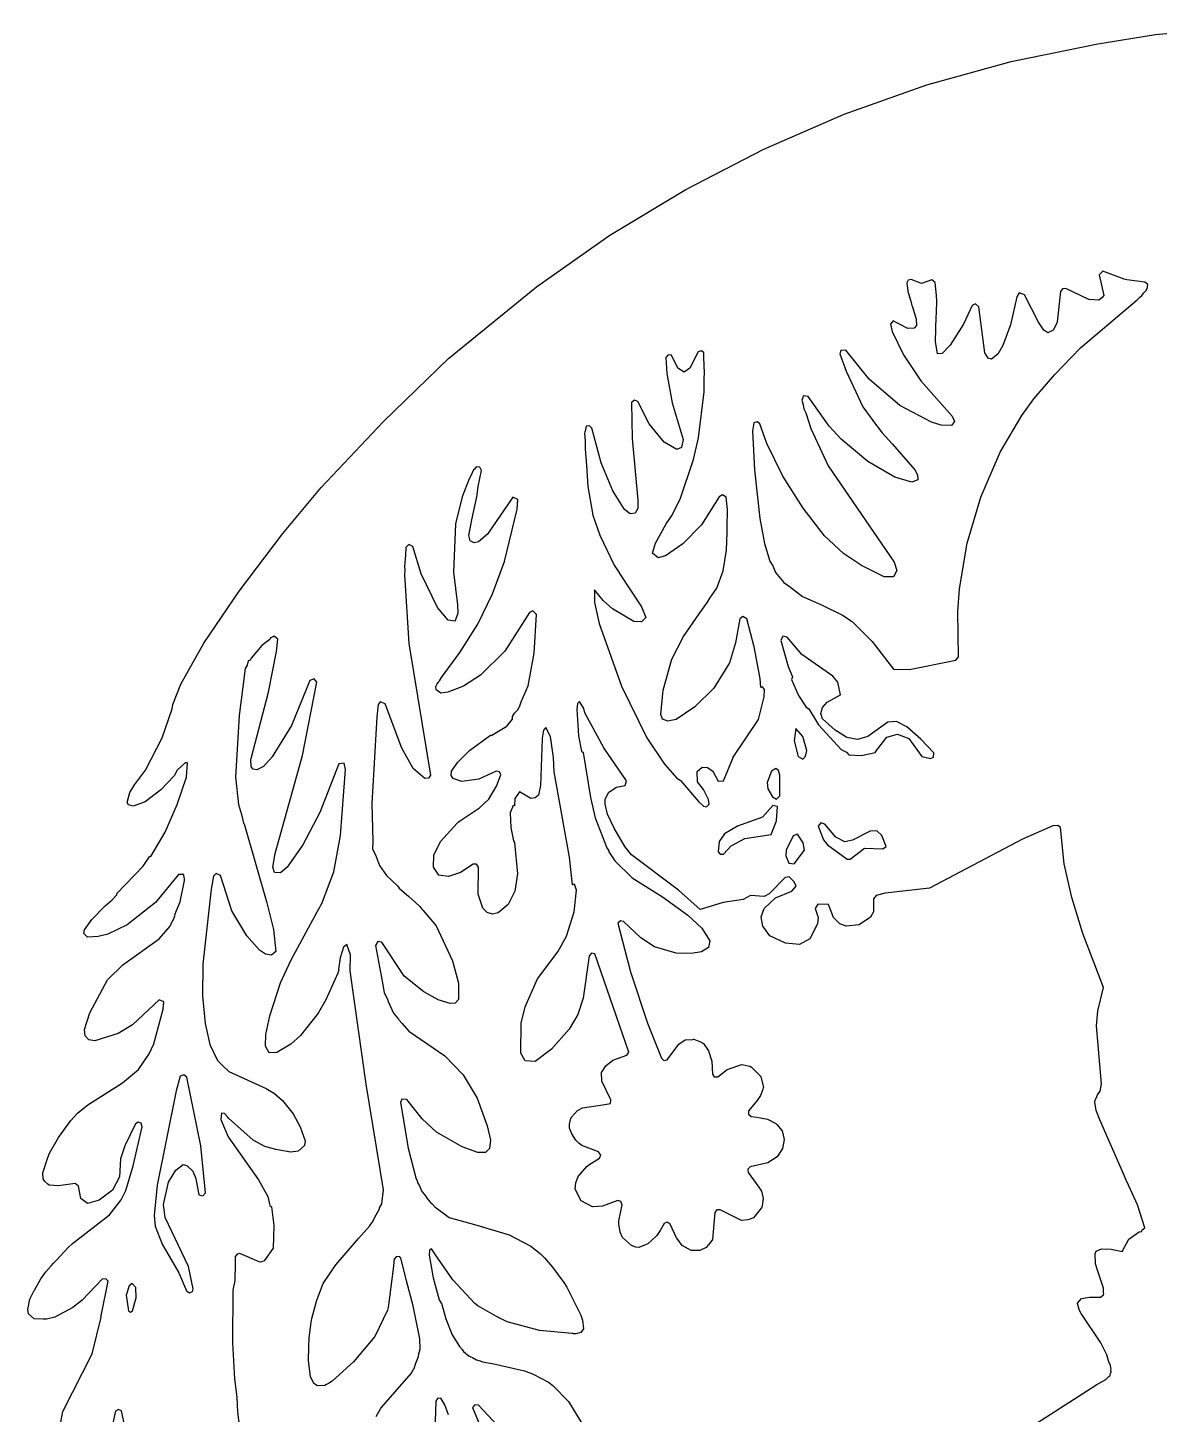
# Model space of a CAD drawing. Header units: millimetres. Extents: x 16 to 283, y 12 to 292.
# Drawn here: x 15.7 to 132.9, y 148.2 to 291.8 of the extents above; entities that cross this region are included whole.
import ezdxf

# ---------------------------------------------------------------- set-up
doc = ezdxf.new("R2010")
doc.units = ezdxf.units.MM
doc.layers.add('CUT', color=7, linetype='CONTINUOUS')

msp = doc.modelspace()

# ---------------------------------------------------------------- linework, layer by layer
at = {"layer": 'CUT'}
for points in [[(18.8491, 145.854), (19.3326, 148.4446), (19.338, 148.4602), (22.3586, 154.4118), (23.289, 158.2233), (23.2853, 158.2973), (23.3543, 158.539), (24.0121, 161.9554), (23.7778, 162.1999), (23.4084, 162.1469), (21.3394, 159.9728), (20.3846, 159.2374), (18.4994, 158.2369), (17.64, 158.0064), (17.3059, 157.998), (16.351, 158.0544), (15.7874, 158.5645), (15.6972, 159.0205), (15.9285, 160.0886), (16.347, 160.985), (16.3862, 161.0144), (17.0686, 162.1931), (17.5618, 162.9245), (18.1259, 163.532), (18.3799, 163.8056), (18.6407, 164.0865), (19.8875, 165.4291), (20.328, 165.8527), (24.176, 168.8336), (25.3761, 170.3744), (25.8646, 171.3553), (26.6258, 173.9064), (27.5529, 177.9534), (27.4554, 178.3123), (27.1396, 178.4311), (26.8496, 178.2587), (25.7601, 175.9617), (25.29, 174.626), (25.2036, 172.7621), (24.4788, 171.3915), (23.1035, 170.3524), (21.9053, 169.9914), (21.1909, 170.5059), (20.9628, 171.8129), (20.5946, 172.0818), (18.8926, 171.8159), (17.9064, 171.9135), (17.768, 171.9964), (17.452, 172.2904), (17.3068, 172.5471), (17.2795, 172.8394), (17.277, 172.8661), (17.2755, 172.882), (17.2567, 173.0826), (17.2639, 173.1938), (17.7857, 174.751), (17.9598, 175.2133), (18.8772, 176.8308), (20.1642, 178.5906), (20.8568, 179.3471), (21.9188, 180.2211), (25.5232, 182.5048), (27.1716, 183.8964), (28.284, 185.5235), (28.7563, 186.5506), (29.7147, 190.1307), (29.7854, 190.8971), (29.3104, 191.1129), (26.5515, 188.5302), (25.0503, 187.6215), (22.6396, 186.8561), (22.0258, 186.9673), (21.65, 187.3888), (21.5865, 188.0226), (22.129, 189.7707), (23.9482, 193.1905), (25.5392, 194.7177), (29.3146, 197.4421), (30.4648, 198.7357), (30.6553, 199.2051), (30.7666, 199.345), (30.9702, 199.8687), (30.9522, 199.9365), (31.4926, 201.268), (31.9363, 203.4633), (31.9226, 203.5791), (31.9439, 203.6778), (31.9034, 203.741), (31.8635, 204.078), (31.6857, 204.0805), (31.6774, 204.0933), (31.6344, 204.0812), (31.3121, 204.0857), (28.9197, 201.1931), (25.9929, 198.8815), (24.0078, 197.9191), (23.0079, 197.6601), (21.8858, 197.6067), (21.5206, 197.9894), (21.5814, 198.3723), (22.3292, 199.4271), (23.7052, 200.8498), (24.4464, 201.4548), (24.9416, 201.9976), (24.9372, 202.1237), (27.6606, 204.9395), (28.33, 206.0071), (28.4511, 205.9725), (29.9217, 208.4635), (31.1822, 211.3447), (32.1426, 214.1658), (32.2626, 215.6664), (31.9925, 215.6664), (31.1822, 214.8861), (30.8663, 214.3175), (29.4684, 212.8757), (27.8459, 211.6327), (26.6301, 211.1656), (26.1412, 211.3226), (25.9919, 211.5643), (26.2812, 212.5758), (26.7668, 213.3855), (27.8808, 214.8861), (29.6215, 218.2475), (30.672, 221.2487), (30.7192, 221.6972), (31.5418, 223.8167), (33.9502, 228.0597), (37.6163, 233.4684), (42.1203, 239.4436), (46.0897, 244.1952), (52.5498, 251.0161), (59.2773, 257.5636), (68.4014, 265.0012), (75.984, 270.3359), (83.8596, 275.0866), (91.9445, 279.2652), (100.2706, 282.8732), (108.8371, 285.91), (117.5842, 288.3458), (126.5453, 290.1811), (132.5117, 291.1454), (140.1423, 291.8363)], [(120.2718, 147.2661), (126.463, 151.2302), (127.3866, 151.7546), (127.714, 152.1132), (127.8234, 152.1843), (127.8588, 152.4035), (127.9372, 152.4937), (127.9133, 152.7404), (127.9339, 152.8682), (127.8864, 153.0173), (127.8676, 153.211), (127.6997, 153.6032), (127.4768, 154.3024), (126.853, 155.5467), (124.825, 158.5877), (124.6171, 158.9844), (124.6166, 158.9853), (124.6102, 158.9975), (124.608, 159.0018), (124.4474, 159.6249), (124.4389, 159.6883), (124.8613, 160.1581), (125.6865, 160.3092), (126.8321, 160.2957), (127.1544, 160.5363), (127.1511, 160.6144), (127.1806, 160.6382), (127.1445, 160.77), (127.1256, 161.2123), (126.4832, 163.1846), (126.3263, 163.7575), (126.2621, 164.8148), (126.3959, 165.0746), (126.9328, 165.3058), (127.9419, 165.2578), (129.0708, 165.037), (129.7804, 166.3016), (130.8487, 167.0504), (131.0951, 167.1127), (131.1502, 167.2617), (131.4352, 167.4615), (130.6542, 169.8577), (129.5412, 172.2847), (129.5306, 172.309), (129.3714, 172.6746), (129.2041, 173.0587), (126.7586, 178.6729), (126.3852, 179.6459), (126.3168, 180.0767), (126.2577, 180.4487), (126.2431, 180.5407), (126.2349, 180.5921), (126.235, 180.6119), (126.282, 180.7172), (126.3717, 180.9183), (126.4399, 181.0713), (126.5276, 181.2679), (126.8012, 181.6411), (126.9164, 182.3958), (126.4112, 188.4273), (126.5391, 189.975), (127.1362, 192.372), (124.9839, 197.9749), (123.8655, 201.7223), (123.081, 205.1967), (122.6782, 208.9645), (122.4151, 209.1838), (121.9023, 209.1286), (118.7388, 207.769), (109.123, 202.6914), (104.5233, 202.1659), (103.5774, 201.9095), (103.2977, 201.5754), (103.2964, 200.2297), (103.0105, 199.6698), (101.84, 198.8724), (100.4805, 198.7398), (99.8184, 198.9716), (99.1539, 199.6337), (98.6507, 200.9833), (97.5401, 201.0158), (97.2767, 200.5729), (97.5643, 199.6224), (97.5274, 198.9715), (96.7097, 197.4359), (95.6544, 196.8228), (94.1842, 196.9762), (92.566, 197.721), (91.8532, 198.7504), (91.6927, 199.7197), (91.9806, 200.5845), (93.1571, 201.6808), (94.8678, 202.3711), (95.288, 202.8813), (95.1079, 203.3315), (94.5677, 203.8417), (94.1475, 203.7816), (92.4969, 202.101), (91.9698, 201.8283), (90.559, 201.9137), (89.7954, 201.5102), (87.7551, 201.2016), (85.3584, 200.4587), (83.1142, 202.4838), (78.2548, 206.1446), (77.5457, 206.9837), (76.4306, 208.8845), (75.7592, 210.3542), (75.5135, 211.3967), (75.5259, 211.9045), (75.908, 212.6094), (76.6982, 213.1317), (77.5898, 213.3104), (77.7302, 213.8051), (75.3872, 217.2142), (73.4095, 220.8497), (73.3191, 221.2787), (72.869, 222.029), (72.6589, 221.8189), (72.5688, 221.2187), (72.7489, 218.4576), (73.079, 216.8669), (73.2395, 216.7243), (74.0074, 212.0659), (74.4874, 209.9732), (75.6946, 206.8565), (75.9081, 206.5402), (75.9002, 206.4527), (76.5304, 205.4923), (78.3011, 203.7516), (81.4572, 201.7603), (84.0925, 199.8662), (85.5151, 198.5292), (86.3665, 197.2031), (86.2098, 196.5108), (85.5099, 196.0798), (84.4257, 195.8911), (82.8743, 195.9245), (80.6188, 196.612), (79.213, 197.5317), (77.4191, 199.232), (77.0914, 199.2847), (76.842, 199.0656), (77.8071, 195.3035), (77.8834, 194.9508), (77.9, 194.9414), (78.1424, 193.9965), (79.907, 188.6726), (81.3404, 185.0494), (81.5947, 184.826), (81.9278, 184.8859), (83.1606, 186.5151), (83.7907, 186.9486), (84.5458, 187.0043), (84.6031, 187.0086), (84.6623, 187.0129), (84.7076, 187.0163), (85.3983, 186.7418), (85.6984, 186.5647), (86.2179, 185.8323), (86.5516, 184.7539), (86.6216, 183.3866), (86.8198, 183.1192), (87.1868, 183.1189), (88.1474, 183.8767), (88.1557, 183.8807), (89.6819, 184.3923), (90.5158, 184.2224), (90.6573, 184.1207), (91.6253, 183.1515), (91.913, 182.0233), (91.9098, 182.0133), (91.8997, 181.9829), (91.8549, 181.848), (91.7533, 181.5417), (91.6171, 181.2032), (91.6151, 181.2003), (91.6061, 181.1879), (91.5327, 181.0863), (91.246, 180.6893), (90.3781, 179.5939), (90.3621, 179.2614), (90.6459, 179.0288), (91.2307, 178.9568), (92.3462, 178.7429), (93.2006, 178.2738), (93.3136, 178.1766), (93.8508, 177.5317), (94.0551, 176.6457), (93.8918, 175.7032), (93.3201, 174.8386), (92.3709, 174.2081), (90.5369, 173.7936), (90.297, 173.5678), (90.3355, 173.2066), (91.4324, 171.7043), (91.7068, 171.2745), (91.8921, 170.5112), (91.7726, 169.7451), (91.6955, 169.5519), (90.881, 168.5296), (90.7728, 168.4672), (90.6748, 168.4323), (90.5912, 168.4027), (90.5349, 168.3827), (90.3039, 168.3006), (89.6312, 168.2531), (87.4441, 169.3589), (87.0833, 169.3485), (86.8914, 169.0833), (86.6188, 166.2558), (86.4691, 166.0179), (86.2055, 165.7034), (86.1732, 165.6649), (86.1662, 165.6566), (85.9706, 165.4233), (85.3315, 165.1305), (84.414, 165.1381), (83.5007, 165.6631), (82.9248, 166.4024), (82.9026, 166.4399), (82.2384, 167.8739), (81.9216, 168.0515), (81.6196, 167.92), (81.2074, 167.1929), (80.8614, 166.673), (80.2831, 166.1155), (79.9392, 165.808), (78.9936, 165.4382), (78.7071, 165.4634), (78.2272, 165.6342), (77.3001, 166.4917), (77.0571, 167.045), (76.9989, 167.4705), (76.9733, 167.6574), (76.9439, 167.8725), (76.9306, 167.97), (76.922, 168.2046), (77.2656, 169.8766), (77.1452, 170.1924), (76.8232, 170.2951), (75.2243, 169.7235), (74.2132, 169.6688), (73.0179, 170.2634), (72.4206, 171.499), (72.4206, 171.4991), (72.4206, 171.4995), (72.4205, 171.4999), (72.4909, 172.1508), (72.73, 172.7862), (73.612, 173.8315), (73.8075, 174.0147), (74.9245, 174.7022), (75.055, 175.0077), (74.8374, 175.3428), (73.1028, 176.0092), (73.1027, 176.0092), (73.0961, 176.0143), (72.8149, 176.2315), (72.4813, 176.5464), (72.0739, 177.2035), (71.8329, 177.7895), (71.8249, 178.2321), (71.9552, 178.802), (71.9631, 178.8195), (71.9955, 178.8909), (72.0071, 178.9166), (72.0261, 178.9586), (72.6319, 179.6216), (73.1514, 179.9061), (75.4653, 180.2705), (75.6591, 180.2815), (75.6903, 180.3059), (76.0521, 180.3629), (76.1133, 180.7569), (75.1862, 182.6931), (75.1308, 183.5578), (75.5974, 184.2671), (76.3056, 184.855), (77.7722, 185.3697), (77.9764, 185.6742), (74.4383, 195.8696), (74.1083, 195.9266), (73.8425, 195.6704), (73.2492, 191.2936), (72.6893, 189.5684), (71.7872, 188.0653), (69.9478, 186.0084), (68.2589, 184.7205), (67.2399, 184.7843), (66.7844, 185.5675), (66.807, 188.697), (67.2285, 190.3659), (68.5172, 193.2774), (70.618, 196.0685), (71.5184, 197.6892), (72.2987, 200.2102), (72.5388, 202.4611), (72.3287, 203.0914), (72.1315, 203.0125), (71.8223, 205.8729), (70.2481, 214.7353), (70.1679, 216.2066), (69.8377, 218.3975), (69.3575, 219.3279), (69.1174, 219.0578), (68.9974, 218.2175), (68.9985, 218.1719), (68.9716, 218.1403), (68.8167, 213.3149), (68.6108, 212.3248), (68.277, 212.0261), (67.8014, 211.9776), (66.6372, 212.6653), (66.1592, 211.9668), (66.1061, 211.1908), (65.9962, 211.2246), (65.6661, 210.4743), (65.7261, 208.9737), (66.0262, 207.5632), (66.1327, 207.3928), (66.4441, 204.1723), (66.1577, 202.3747), (65.4527, 200.9905), (64.4452, 200.1051), (63.8517, 199.9754), (63.2783, 200.1503), (62.857, 200.5959), (62.3678, 202.0399), (62.3933, 204.8579), (62.1945, 205.1608), (61.8321, 205.1689), (60.5288, 204.3099), (59.2951, 203.8737), (58.2866, 204.028), (57.7187, 204.8469), (57.7514, 206.088), (58.4516, 207.5173), (60.191, 209.4277), (60.2073, 209.4407), (60.2287, 209.4578), (60.2905, 209.507), (60.5209, 209.6907), (62.4914, 210.9897), (63.4624, 211.9008), (64.2693, 213.2518), (64.6916, 214.4194), (64.5579, 214.7239), (64.2377, 214.8142), (62.4124, 213.9708), (60.662, 213.7177), (59.7798, 214.0242), (59.5521, 214.3497), (59.5922, 214.7902), (60.2465, 215.7329), (61.4621, 216.9514), (63.6412, 218.5343), (63.7753, 218.5176), (65.3359, 219.478), (65.9062, 220.1983), (65.9062, 220.4785), (66.1366, 220.7924), (66.4863, 221.1812), (66.5763, 221.3914), (66.6365, 221.4734), (66.8247, 221.9713), (67.5407, 223.6428), (68.1597, 227.0174), (68.3975, 231.0195), (68.0078, 231.409), (67.684, 231.2355), (65.116, 227.2185), (62.595, 224.754), (60.8291, 223.6241), (59.2268, 222.9729), (58.4811, 222.8745), (57.9948, 223.2225), (57.9682, 223.559), (58.0859, 223.7838), (58.1154, 223.8357), (58.2349, 224.0113), (58.2937, 224.0977), (58.3403, 224.1661), (58.5614, 224.4908), (60.4589, 227.0815), (62.3255, 230.0443), (63.8469, 233.1734), (65.0792, 236.5407), (66.3862, 241.9455), (66.4649, 242.9543), (65.9666, 243.1806), (63.3401, 239.3652), (62.3907, 238.5734), (61.9582, 238.4471), (61.5324, 238.6513), (61.3805, 239.2155), (61.6998, 240.8581), (62.2188, 243.2281), (62.3701, 244.3067), (62.6922, 245.9638), (62.5369, 246.2945), (62.1407, 246.3369), (61.9908, 246.0783), (61.8604, 246.0276), (61.6048, 245.412), (61.4227, 245.0978), (60.7042, 243.2143), (60.0234, 240.4393), (59.8138, 235.41), (60.2018, 232.0395), (60.2625, 231.1659), (59.9662, 230.3653), (59.9544, 230.3493), (59.2545, 230.4551), (58.1459, 231.7461), (56.4702, 235.2405), (55.6035, 238.0895), (55.182, 238.2929), (54.8747, 237.9828), (54.8374, 237.1857), (54.7415, 236.001), (54.7653, 235.6434), (54.7416, 235.1362), (55.1616, 228.0138), (57.4325, 214.3738), (57.2077, 214.0695), (56.8414, 214.0367), (55.6393, 215.0828), (54.4561, 217.1809), (52.7311, 221.789), (52.213, 221.9678), (52.0039, 221.7111), (51.8589, 220.4137), (51.3501, 211.4645), (51.437, 207.5537), (51.4427, 207.5237), (51.4144, 206.7269), (51.7084, 206.1419), (52.1513, 205.0298), (52.8564, 203.9804), (53.9889, 202.928), (54.184, 202.6864), (55.1876, 201.8139), (56.2415, 200.8345), (56.3074, 200.7591), (56.4087, 200.6435), (56.5853, 200.4418), (56.6704, 200.3445), (58.0207, 198.7736), (59.7167, 195.1609), (60.3236, 192.8366), (60.3181, 191.1508), (59.9725, 190.752), (59.4577, 190.7341), (58.2093, 191.1141), (56.7409, 191.9233), (54.6933, 193.5721), (52.3866, 197.0921), (51.9542, 197.1658), (51.7316, 196.7516), (52.3485, 193.4049), (52.4392, 192.8497), (52.4529, 192.8387), (52.6296, 191.88), (52.9915, 191.064), (52.9855, 191.0469), (53.0436, 190.9464), (53.5896, 189.7152), (54.1053, 189.1107), (54.1415, 189.0479), (54.4885, 188.6614), (55.169, 187.8636), (58.9107, 185.2881), (60.8065, 183.3377), (62.2641, 180.918), (63.2828, 178.0412), (63.6194, 176.5489), (63.5314, 175.6838), (63.1236, 175.2722), (62.3197, 175.2757), (60.7071, 175.8645), (58.0466, 177.4006), (56.5601, 178.7687), (54.9542, 180.7922), (54.4661, 180.8161), (54.3089, 180.453), (55.0988, 175.7254), (55.8964, 172.6502), (56.0369, 172.3418), (56.1122, 172.0962), (56.2661, 171.8386), (56.5304, 171.2582), (56.8991, 170.779), (57.0002, 170.6097), (57.1949, 170.3945), (57.4314, 170.0871), (57.5782, 169.9707), (57.866, 169.6525), (59.3479, 168.5465), (62.2271, 167.7702), (65.5823, 166.7533), (67.7465, 165.6268), (67.8009, 165.5915), (68.7868, 164.8187), (69.2346, 164.3574), (70.0508, 163.4182), (71.2174, 161.809), (71.547, 161.3296), (72.9989, 158.4327), (73.1729, 157.9058), (73.2742, 157.0074), (72.986, 156.6394), (72.4936, 156.4984), (72.219, 156.5115), (72.1838, 156.5132), (72.1317, 156.5157), (72.0826, 156.518), (68.7057, 156.8494), (65.375, 157.7501), (64.2426, 158.2994), (62.3145, 159.4073), (62.0075, 159.6417), (59.7176, 162.0747), (58.2349, 164.2181), (58.2231, 164.2557), (57.5328, 165.3062), (57.3227, 165.1561), (57.2927, 164.6459), (57.7129, 162.305), (58.3131, 160.024), (58.5232, 159.6639), (58.5514, 159.6611), (59.0166, 158.0374), (59.673, 156.3973), (60.4308, 155.17), (60.7178, 154.8761), (60.8414, 154.6762), (61.4397, 154.1771), (61.7644, 154.0415), (62.181, 153.797), (62.5566, 153.7108), (62.8209, 153.6004), (63.9683, 153.3868), (67.1716, 152.6517), (68.0553, 152.3229), (69.6526, 151.4744), (70.0947, 151.138), (71.7309, 149.4842), (73.3492, 146.8362)], [(51.7892, 147.9278), (52.2736, 148.7806), (55.4665, 152.4304), (55.6148, 152.7864), (55.7155, 152.9055), (55.8935, 153.4552), (56.1832, 154.1503), (56.2037, 154.4129), (56.3593, 154.8933), (56.3319, 155.9883), (55.6179, 159.4057), (54.9196, 161.9895), (54.346, 164.36), (54.2719, 164.3856), (54.2523, 164.4582), (53.8836, 164.4981), (53.6578, 164.2487), (53.5591, 163.2292), (53.036, 159.233), (52.9682, 158.9389), (51.6625, 156.2292), (49.4351, 153.5809), (47.2289, 151.5783), (46.9546, 151.4239), (46.8427, 151.361), (46.6403, 151.2471), (46.4648, 151.1483), (45.7106, 151.1193), (45.3505, 151.3583), (44.9768, 152.0732), (44.7854, 153.6935), (44.8007, 155.1766), (44.8403, 156.0635), (44.9906, 157.1434), (45.0043, 157.2383), (45.0157, 157.3171), (45.0379, 157.47), (45.1261, 158.0784), (45.6315, 159.9817), (46.2874, 161.7069), (47.6177, 163.6308), (49.9544, 166.3664), (51.1411, 167.6984), (51.2394, 167.8709), (51.364, 168.0168), (51.7752, 168.8105), (52.1301, 169.4331), (52.1517, 169.5376), (52.3664, 169.952), (52.5498, 171.4112), (50.753, 182.3504), (49.1033, 194.0981), (49.1294, 195.7684), (48.7693, 196.8489), (48.4091, 196.5787), (48.049, 195.4683), (47.8989, 194.2678), (47.9132, 194.2281), (47.8208, 193.8826), (46.5889, 191.0889), (45.7816, 189.7245), (43.954, 187.4174), (42.955, 186.5091), (41.4862, 185.6372), (40.7061, 185.6265), (40.3395, 186.3108), (40.3664, 187.497), (40.7604, 189.447), (41.8793, 192.8685), (42.9727, 195.2382), (45.2484, 199.4056), (45.5164, 199.8775), (45.5575, 199.9716), (46.1717, 201.0962), (47.3914, 204.3623), (48.1119, 208.1388), (48.6194, 214.9732), (48.476, 215.6184), (47.9264, 215.5601), (45.9618, 210.5141), (44.2123, 207.1641), (42.5858, 204.8356), (41.8858, 204.2783), (41.269, 204.2987), (41.0871, 204.8586), (41.3296, 206.2786), (44.1552, 216.4127), (45.6584, 224.0134), (45.3651, 224.3761), (44.9343, 224.1973), (43.0178, 219.5412), (41.0194, 216.2986), (40.1126, 215.2755), (39.422, 214.9222), (39.0635, 214.9938), (38.8398, 215.2639), (38.8123, 215.9822), (38.8477, 216.1257), (40.6436, 222.9847), (41.4771, 227.211), (41.5996, 228.4683), (41.225, 228.7968), (41.106, 228.7065), (40.8576, 228.6147), (40.7615, 228.4449), (39.9604, 227.8367), (38.8434, 226.5101), (38.7277, 226.3094), (38.5412, 226.2271), (38.4338, 225.7997), (38.2283, 225.4433), (37.6027, 220.56), (37.2142, 214.1913), (37.5447, 211.3375), (37.8443, 210.2987), (38.0344, 209.4056), (38.116, 209.3565), (40.4799, 201.1587), (41.1438, 198.3793), (41.3821, 196.1215), (40.935, 195.7477), (40.3166, 195.8293), (39.6998, 196.258), (38.3922, 197.7205), (36.8374, 200.3184), (35.651, 204.0014), (35.2279, 204.196), (34.9344, 203.9215), (34.6896, 202.571), (33.8224, 194.7924), (33.7932, 191.5067), (34.0619, 188.6497), (34.5543, 186.4699), (35.3611, 184.8127), (35.6786, 184.5053), (35.7537, 184.3892), (35.8528, 184.3367), (36.5316, 183.6796), (40.3929, 181.9136), (41.2529, 181.3817), (42.075, 180.6891), (43.1926, 179.2994), (43.9222, 177.9588), (44.4465, 176.479), (44.3532, 175.9971), (43.6966, 175.4296), (42.9545, 175.3316), (41.4061, 175.5825), (40.2719, 175.9226), (39.0417, 176.5713), (36.4778, 178.8455), (36.4343, 178.9617), (36.0741, 179.3218), (35.774, 179.3518), (35.714, 178.6915), (36.4643, 176.9208), (39.6156, 172.449), (40.576, 170.7383), (40.786, 169.778), (40.9601, 169.6661), (41.2058, 167.7122), (41.1369, 165.3671), (40.1981, 164.0476), (39.8444, 163.9272), (39.6735, 163.9412), (37.6851, 164.8036), (37.3814, 164.7652), (37.1992, 164.5192), (37.1685, 162.8934), (37.1557, 162.8158), (37.1485, 162.0342), (36.9445, 161.0144), (36.9145, 155.5522), (37.1246, 151.8307), (37.3409, 149.9422), (37.424, 148.3623), (38.1882, 142.5461)], [(59.2909, 148.0866), (58.9001, 149.1382), (58.4899, 149.8254), (58.1524, 149.8025), (57.9601, 149.5242), (57.8609, 146.3719)], [(28.7863, 132.6371), (25.4018, 148.5137), (25.101, 148.662), (24.7733, 148.4907), (24.3339, 146.4713)], [(64.3889, 146.9598), (62.3935, 149.1143), (61.9969, 149.1531), (61.7779, 148.8607), (63.9315, 143.6145)]]:
    msp.add_lwpolyline(points, dxfattribs=at)
for points in [[(90.9956, 246.0202), (91.5344, 240.9933), (92.0074, 238.3887), (92.5905, 236.5439), (92.8891, 236.0793), (93.1731, 235.3976), (94.0169, 234.3456), (94.7131, 233.8576), (95.9464, 232.905), (97.9094, 232.0486), (100.0975, 230.9612), (101.1067, 230.3128), (103.182, 228.2374), (105.3941, 225.3737), (107.0317, 225.3292), (111.8432, 226.2908), (112.1066, 226.6331), (112.0351, 231.3552), (112.2153, 233.6839), (113.0285, 238.4215), (114.4446, 243.1871), (116.445, 247.8545), (118.6672, 251.6682), (119.9374, 253.3661), (122.0888, 255.9126), (124.7598, 258.6737), (130.6422, 263.6557), (130.8702, 263.8911), (131.1131, 264.094), (131.3275, 264.3631), (131.5726, 264.6161), (131.5622, 264.6578), (131.6564, 264.7761), (131.738, 265.226), (131.4361, 265.4767), (129.5522, 265.7023), (129.2867, 265.7846), (127.0637, 266.6088), (126.7056, 266.2183), (127.189, 264.0855), (126.9563, 263.8437), (126.6682, 263.6182), (125.609, 263.6722), (123.2415, 264.7986), (122.8899, 264.789), (122.6862, 264.4934), (122.3375, 261.3578), (122.3223, 261.3146), (122.293, 261.2317), (122.2823, 261.2014), (122.2407, 261.0832), (121.939, 260.5089), (121.3864, 260.236), (120.97, 260.4878), (120.415, 261.3163), (118.9582, 264.1576), (118.4095, 264.351), (118.1527, 263.9355), (117.5214, 261.058), (116.7025, 258.8991), (116.1855, 257.9975), (115.5364, 257.5043), (115.1814, 257.6014), (114.8379, 258.156), (114.2384, 262.9283), (113.8863, 263.2308), (113.5289, 263.0498), (112.6435, 261.1029), (111.2544, 258.9558), (110.42, 258.0864), (109.9473, 258.0351), (109.7242, 259.3109), (109.7895, 261.9131), (109.8425, 262.1856), (109.8712, 263.6968), (109.839, 263.8882), (109.8442, 264.0944), (109.6886, 265.4278), (109.3578, 265.7034), (108.2789, 265.3372), (107.2295, 265.7578), (106.9089, 265.6813), (106.7617, 265.3864), (106.867, 264.5458), (107.2212, 263.3597), (107.288, 263.0459), (107.3552, 262.9111), (107.7343, 261.6416), (107.759, 260.972), (107.5123, 260.6972), (106.8851, 260.6611), (105.9524, 261.1435), (105.9198, 261.1881), (105.8604, 261.1911), (105.3532, 261.4534), (105.0655, 261.1307), (105.2331, 260.3629), (106.4158, 257.9238), (108.2031, 255.2397), (111.4625, 251.5809), (111.7034, 251.0399), (111.3999, 250.6022), (110.3292, 250.662), (109.3371, 250.9796), (106.0456, 252.7008), (102.8594, 255.4278), (100.4603, 258.4272), (99.9149, 258.3869), (99.8311, 258.0325), (100.4914, 256.2396), (102.198, 252.5571), (103.6181, 250.608), (103.9133, 250.2684), (104.1911, 249.8847), (105.2939, 248.6803), (107.6021, 246.0254), (107.8832, 245.4992), (107.9008, 244.9999), (107.286, 244.7515), (105.5235, 245.2667), (102.7172, 246.8766), (99.9574, 249.2072), (98.7117, 250.5414), (96.5284, 253.6236), (96.0637, 253.6857), (95.8759, 253.2562), (96.0371, 252.7462), (96.1128, 252.3345), (96.2914, 251.9418), (96.8091, 250.3043), (98.6285, 246.4311), (105.4457, 236.4557), (105.7311, 235.5876), (105.3907, 234.9504), (104.4221, 234.9501), (102.0576, 236.1021), (100.2179, 237.3608), (98.2404, 239.1911), (96.0112, 242.0548), (93.9113, 245.3545), (92.2483, 248.7676), (91.5208, 250.8051), (91.2542, 251.0069), (90.9008, 250.9019), (90.7858, 250.0496)], [(73.4133, 250.0262), (73.4147, 249.9274), (73.3792, 249.781), (73.4272, 249.0457), (73.4391, 248.2019), (73.5949, 246.4741), (73.7366, 244.3017), (74.2483, 241.3315), (74.9583, 239.2649), (76.439, 236.1557), (77.0009, 235.3037), (77.0172, 235.2722), (77.0766, 235.1888), (79.2943, 231.8258), (79.7408, 230.7076), (79.2888, 230.2611), (78.4768, 230.3048), (76.2662, 231.6069), (75.2923, 232.4808), (74.3996, 233.5836), (74.3996, 232.2631), (74.9098, 230.1022), (77.1907, 223.6196), (79.8318, 218.2475), (81.6625, 215.5164), (82.923, 214.0758), (83.2973, 213.8678), (83.3596, 213.7835), (85.1862, 211.6589), (85.6883, 211.1675), (86.0179, 211.1187), (86.2775, 211.3787), (86.2119, 211.8805), (85.7172, 212.9093), (85.0689, 213.6998), (85.0447, 214.7653), (85.5624, 215.225), (86.1206, 215.181), (86.6719, 214.7883), (87.2057, 213.769), (87.7577, 213.8141), (88.7626, 216.2307), (88.7754, 216.2367), (91.4164, 220.1682), (91.9866, 222.5092), (92.0167, 223.2595), (91.8066, 223.5296), (91.6475, 223.4543), (91.5678, 224.4073), (90.9408, 227.6893), (90.2021, 230.5992), (89.7649, 230.8423), (89.4647, 230.5693), (89.0116, 228.113), (88.396, 226.0234), (86.7629, 223.4111), (84.8112, 221.4595), (82.86, 220.1579), (81.9997, 219.9754), (81.4592, 220.1959), (81.2781, 220.6639), (81.5154, 223.2027), (82.4327, 226.4094), (83.6195, 228.7491), (85.2583, 231.1185), (86.129, 232.3049), (86.3683, 232.7234), (87.0758, 233.7464), (87.7361, 235.5492), (88.0849, 237.7043), (88.1373, 239.5466), (88.1687, 240.0126), (88.1514, 240.0406), (88.205, 241.9241), (88.0466, 243.1788), (87.6564, 243.4326), (87.3361, 243.2307), (85.4981, 240.3392), (83.5582, 238.3671), (81.7684, 237.1003), (81.0095, 236.9227), (80.4337, 237.4058), (80.7319, 238.4329), (81.8501, 240.4205), (82.4474, 241.3251), (83.0356, 242.5278), (83.2925, 242.9844), (84.6736, 247.0943), (85.1799, 249.3328), (85.7737, 254.114), (85.7651, 255.5331), (85.8048, 256.0453), (85.752, 257.6704), (85.749, 258.1728), (85.4725, 258.3513), (85.158, 258.2542), (84.2953, 256.5734), (83.698, 256.155), (83.0544, 256.569), (82.4029, 257.8937), (82.0417, 257.9464), (81.7956, 257.6769), (81.9021, 255.9897), (82.4643, 252.9728), (83.5789, 249.1682), (83.4175, 248.3475), (82.9258, 248.1183), (81.6129, 248.8839), (80.073, 250.7918), (78.9027, 253.0906), (78.5613, 253.228), (78.242, 252.9847), (78.2998, 249.2724), (78.9004, 242.8735), (78.8918, 242.0146), (78.6324, 241.5286), (78.1174, 241.4576), (77.5248, 241.9271), (76.2927, 243.856), (75.0975, 246.7339), (74.1466, 250.3329), (73.8864, 250.5841), (73.562, 250.5352), (73.4433, 250.0453)], [(94.9347, 224.5849), (94.8078, 224.3099), (95.5281, 222.6292), (96.3384, 221.4288), (96.6218, 221.2454), (97.6221, 219.6133), (99.9629, 217.0473), (100.5218, 216.7824), (100.5101, 216.7769), (100.7502, 216.4768), (102.0407, 216.4167), (103.5113, 216.7169), (103.5348, 216.8177), (104.6779, 218.3259), (105.8041, 218.6365), (106.9678, 218.1788), (108.329, 216.3163), (109.2336, 216.1105), (109.5361, 216.2514), (109.5605, 216.7157), (108.2331, 218.1211), (106.7641, 219.3867), (105.705, 219.9516), (104.8033, 219.8702), (102.7268, 218.4027), (101.642, 218.0692), (100.5441, 218.2967), (99.3419, 219.0586), (98.0378, 220.2258), (97.8698, 220.773), (98.0457, 221.4096), (98.4965, 221.9626), (99.8791, 222.7223), (99.6122, 224.0346), (99.109, 224.631), (95.8789, 226.9056), (94.3854, 228.6993), (93.9351, 228.7803), (93.7253, 228.3404), (94.4716, 225.6552)], [(95.9783, 218.3975), (95.258, 219.2079), (95.1079, 217.9474), (95.4981, 216.3267), (95.9783, 216.0566), (96.2784, 216.3567), (96.3984, 216.957)], [(93.4816, 214.8742), (93.182, 215.0757), (92.7537, 214.8146), (92.313, 213.6108), (92.3646, 212.9523), (92.8468, 212.1557), (93.2613, 211.89), (93.6049, 212.2426), (93.6039, 214.3719)], [(89.9785, 207.825), (92.7052, 208.2527), (93.2495, 209.6385), (93.3779, 211.1278), (92.8913, 211.2277), (91.8159, 210.05), (89.2095, 209.0906), (87.8909, 208.3007), (87.3254, 207.5267), (87.2175, 206.4371), (87.4374, 206.1919), (87.7665, 206.2029), (88.5727, 207.0502)], [(98.5361, 207.166), (100.569, 205.6638), (100.8928, 205.6951), (102.3967, 206.832), (104.2894, 206.7544), (104.6129, 206.9991), (104.1627, 208.1362), (103.6607, 208.6328), (102.9786, 208.5931), (101.1264, 207.6519), (100.3365, 207.4754), (99.4078, 207.9495), (98.2826, 209.3074), (97.8641, 209.4317), (97.5931, 209.0895), (98.1276, 207.6718)], [(95.439, 208.2594), (95.0048, 208.1144), (94.2637, 206.6183), (94.2347, 206.0148), (94.5335, 205.2805), (95.0891, 205.2094), (96.1567, 206.6101), (96.0418, 207.3574)], [(29.1101, 171.9148), (28.783, 168.7622), (28.9081, 167.6543), (29.6188, 165.7831), (31.3641, 162.7997), (32.1274, 160.9344), (32.4469, 160.7488), (32.7539, 160.8833), (32.8476, 161.1684), (32.3632, 163.4701), (29.9382, 168.5579), (29.7727, 169.9066), (30.2789, 172.2218), (31.0228, 173.4552), (31.785, 174.0308), (32.1953, 173.9458), (32.8149, 173.344), (33.1266, 172.5872), (33.4129, 170.9134), (33.8322, 170.7881), (34.0986, 171.0932), (33.6154, 175.9916), (32.1777, 183.0811), (31.8727, 183.3349), (31.5035, 183.1897), (31.0877, 181.6811)], [(26.8904, 161.2845), (26.5303, 161.7047), (26.2002, 161.4646), (25.9, 160.5042), (26.1401, 158.8836), (26.3502, 158.7335), (26.5603, 158.8836), (26.9205, 160.2341)]]:
    msp.add_lwpolyline(points, close=True, dxfattribs=at)

doc.saveas('drawing.dxf')
